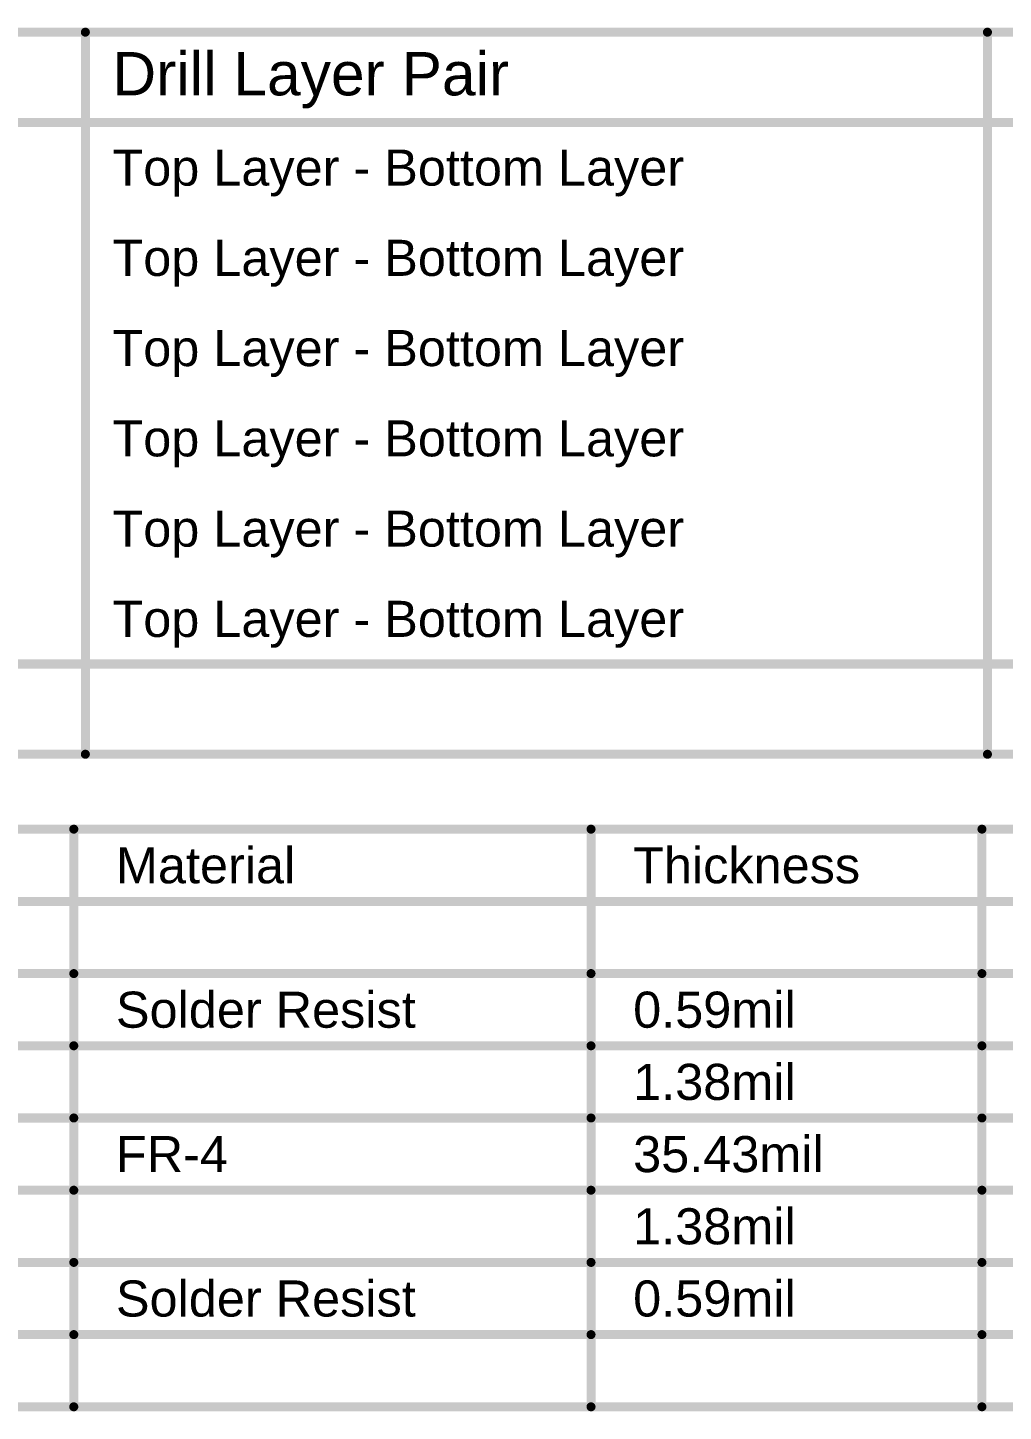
# Model space of a CAD drawing. Header units: inches. Extents: x -0.8 to 12, y -0.1 to 3.7.
# Drawn here: x 2.615 to 4.237, y 1.359 to 3.659 of the extents above; entities that cross this region are included whole.
import ezdxf

# ---------------------------------------------------------------- set-up
doc = ezdxf.new("R2010")
doc.units = ezdxf.units.IN
doc.header["$MEASUREMENT"] = 0
doc.layers.add('Drill Drawing', color=1, linetype='Continuous')
doc.layers.add('Fabrication', color=76, linetype='Continuous')
doc.styles.add('Arial', font='', dxfattribs={"height": 0.2})
doc.styles.get('Arial').set_extended_font_data('Arial')

msp = doc.modelspace()

# ---------------------------------------------------------------- linework, layer by layer
at = {"layer": 'Drill Drawing'}
for points in [[(-0.8195, 3.6515, 0.015, 0.015, 0), (11.9849, 3.6515, 0.015, 0.015, 0)], [(2.7106, 2.4515, 0.015, 0.015, 0), (2.7106, 3.6515, 0.015, 0.015, 0)], [(4.2101, 2.4515, 0.015, 0.015, 0), (4.2101, 3.6515, 0.015, 0.015, 0)], [(-0.8195, 3.5015, 0.015, 0.015, 0), (11.9849, 3.5015, 0.015, 0.015, 0)], [(-0.8195, 2.6015, 0.015, 0.015, 0), (11.9849, 2.6015, 0.015, 0.015, 0)], [(-0.8195, 2.4515, 0.015, 0.015, 0), (11.9849, 2.4515, 0.015, 0.015, 0)]]:
    msp.add_lwpolyline(points, format="xyseb", dxfattribs=at)
for points in [[(2.7068, 3.6515, 0.0075, 0.0075, 1), (2.7143, 3.6515, 0.0075, 0.0075, 1)], [(4.2064, 3.6515, 0.0075, 0.0075, 1), (4.2139, 3.6515, 0.0075, 0.0075, 1)], [(2.7068, 2.4515, 0.0075, 0.0075, 1), (2.7143, 2.4515, 0.0075, 0.0075, 1)], [(4.2064, 2.4515, 0.0075, 0.0075, 1), (4.2139, 2.4515, 0.0075, 0.0075, 1)]]:
    msp.add_lwpolyline(points, format="xyseb", close=True, dxfattribs=at)
at = {"layer": 'Fabrication'}
for points in [[(1.3517, 2.327, 0.015, 0.015, 0), (5.8905, 2.327, 0.015, 0.015, 0)], [(2.6914, 1.367, 0.015, 0.015, 0), (2.6914, 2.327, 0.015, 0.015, 0)], [(3.5512, 1.367, 0.015, 0.015, 0), (3.5512, 2.327, 0.015, 0.015, 0)], [(4.201, 1.367, 0.015, 0.015, 0), (4.201, 2.327, 0.015, 0.015, 0)], [(1.3517, 2.207, 0.015, 0.015, 0), (5.8905, 2.207, 0.015, 0.015, 0)], [(1.7617, 2.087, 0.015, 0.015, 0), (2.6914, 2.087, 0.015, 0.015, 0)], [(2.6914, 2.087, 0.015, 0.015, 0), (3.5512, 2.087, 0.015, 0.015, 0)], [(3.5512, 2.087, 0.015, 0.015, 0), (4.201, 2.087, 0.015, 0.015, 0)], [(4.201, 2.087, 0.015, 0.015, 0), (4.7709, 2.087, 0.015, 0.015, 0)], [(1.7617, 1.967, 0.015, 0.015, 0), (2.6914, 1.967, 0.015, 0.015, 0)], [(2.6914, 1.967, 0.015, 0.015, 0), (3.5512, 1.967, 0.015, 0.015, 0)], [(3.5512, 1.967, 0.015, 0.015, 0), (4.201, 1.967, 0.015, 0.015, 0)], [(4.201, 1.967, 0.015, 0.015, 0), (4.7709, 1.967, 0.015, 0.015, 0)], [(1.7617, 1.847, 0.015, 0.015, 0), (2.6914, 1.847, 0.015, 0.015, 0)], [(2.6914, 1.847, 0.015, 0.015, 0), (3.5512, 1.847, 0.015, 0.015, 0)], [(3.5512, 1.847, 0.015, 0.015, 0), (4.201, 1.847, 0.015, 0.015, 0)], [(4.201, 1.847, 0.015, 0.015, 0), (4.7709, 1.847, 0.015, 0.015, 0)], [(1.7617, 1.727, 0.015, 0.015, 0), (2.6914, 1.727, 0.015, 0.015, 0)], [(2.6914, 1.727, 0.015, 0.015, 0), (3.5512, 1.727, 0.015, 0.015, 0)], [(3.5512, 1.727, 0.015, 0.015, 0), (4.201, 1.727, 0.015, 0.015, 0)], [(4.201, 1.727, 0.015, 0.015, 0), (4.7709, 1.727, 0.015, 0.015, 0)], [(1.7617, 1.607, 0.015, 0.015, 0), (2.6914, 1.607, 0.015, 0.015, 0)], [(2.6914, 1.607, 0.015, 0.015, 0), (3.5512, 1.607, 0.015, 0.015, 0)], [(3.5512, 1.607, 0.015, 0.015, 0), (4.201, 1.607, 0.015, 0.015, 0)], [(4.201, 1.607, 0.015, 0.015, 0), (4.7709, 1.607, 0.015, 0.015, 0)], [(1.7617, 1.487, 0.015, 0.015, 0), (2.6914, 1.487, 0.015, 0.015, 0)], [(2.6914, 1.487, 0.015, 0.015, 0), (3.5512, 1.487, 0.015, 0.015, 0)], [(3.5512, 1.487, 0.015, 0.015, 0), (4.201, 1.487, 0.015, 0.015, 0)], [(4.201, 1.487, 0.015, 0.015, 0), (4.7709, 1.487, 0.015, 0.015, 0)], [(1.7617, 1.367, 0.015, 0.015, 0), (2.6914, 1.367, 0.015, 0.015, 0)], [(2.6914, 1.367, 0.015, 0.015, 0), (3.5512, 1.367, 0.015, 0.015, 0)], [(3.5512, 1.367, 0.015, 0.015, 0), (4.201, 1.367, 0.015, 0.015, 0)], [(4.201, 1.367, 0.015, 0.015, 0), (4.7709, 1.367, 0.015, 0.015, 0)]]:
    msp.add_lwpolyline(points, format="xyseb", dxfattribs=at)
for points in [[(2.6876, 2.327, 0.0075, 0.0075, 1), (2.6951, 2.327, 0.0075, 0.0075, 1)], [(3.5474, 2.327, 0.0075, 0.0075, 1), (3.5549, 2.327, 0.0075, 0.0075, 1)], [(4.1973, 2.327, 0.0075, 0.0075, 1), (4.2047, 2.327, 0.0075, 0.0075, 1)], [(2.6876, 2.087, 0.0075, 0.0075, 1), (2.6951, 2.087, 0.0075, 0.0075, 1)], [(2.6876, 2.087, 0.0075, 0.0075, 1), (2.6951, 2.087, 0.0075, 0.0075, 1)], [(3.5474, 2.087, 0.0075, 0.0075, 1), (3.5549, 2.087, 0.0075, 0.0075, 1)], [(3.5474, 2.087, 0.0075, 0.0075, 1), (3.5549, 2.087, 0.0075, 0.0075, 1)], [(4.1973, 2.087, 0.0075, 0.0075, 1), (4.2047, 2.087, 0.0075, 0.0075, 1)], [(4.1973, 2.087, 0.0075, 0.0075, 1), (4.2047, 2.087, 0.0075, 0.0075, 1)], [(2.6876, 1.967, 0.0075, 0.0075, 1), (2.6951, 1.967, 0.0075, 0.0075, 1)], [(2.6876, 1.967, 0.0075, 0.0075, 1), (2.6951, 1.967, 0.0075, 0.0075, 1)], [(3.5474, 1.967, 0.0075, 0.0075, 1), (3.5549, 1.967, 0.0075, 0.0075, 1)], [(3.5474, 1.967, 0.0075, 0.0075, 1), (3.5549, 1.967, 0.0075, 0.0075, 1)], [(4.1973, 1.967, 0.0075, 0.0075, 1), (4.2047, 1.967, 0.0075, 0.0075, 1)], [(4.1973, 1.967, 0.0075, 0.0075, 1), (4.2047, 1.967, 0.0075, 0.0075, 1)], [(2.6876, 1.847, 0.0075, 0.0075, 1), (2.6951, 1.847, 0.0075, 0.0075, 1)], [(2.6876, 1.847, 0.0075, 0.0075, 1), (2.6951, 1.847, 0.0075, 0.0075, 1)], [(3.5474, 1.847, 0.0075, 0.0075, 1), (3.5549, 1.847, 0.0075, 0.0075, 1)], [(3.5474, 1.847, 0.0075, 0.0075, 1), (3.5549, 1.847, 0.0075, 0.0075, 1)], [(4.1973, 1.847, 0.0075, 0.0075, 1), (4.2047, 1.847, 0.0075, 0.0075, 1)], [(4.1973, 1.847, 0.0075, 0.0075, 1), (4.2047, 1.847, 0.0075, 0.0075, 1)], [(2.6876, 1.727, 0.0075, 0.0075, 1), (2.6951, 1.727, 0.0075, 0.0075, 1)], [(2.6876, 1.727, 0.0075, 0.0075, 1), (2.6951, 1.727, 0.0075, 0.0075, 1)], [(3.5474, 1.727, 0.0075, 0.0075, 1), (3.5549, 1.727, 0.0075, 0.0075, 1)], [(3.5474, 1.727, 0.0075, 0.0075, 1), (3.5549, 1.727, 0.0075, 0.0075, 1)], [(4.1973, 1.727, 0.0075, 0.0075, 1), (4.2047, 1.727, 0.0075, 0.0075, 1)], [(4.1973, 1.727, 0.0075, 0.0075, 1), (4.2047, 1.727, 0.0075, 0.0075, 1)], [(2.6876, 1.607, 0.0075, 0.0075, 1), (2.6951, 1.607, 0.0075, 0.0075, 1)], [(2.6876, 1.607, 0.0075, 0.0075, 1), (2.6951, 1.607, 0.0075, 0.0075, 1)], [(3.5474, 1.607, 0.0075, 0.0075, 1), (3.5549, 1.607, 0.0075, 0.0075, 1)], [(3.5474, 1.607, 0.0075, 0.0075, 1), (3.5549, 1.607, 0.0075, 0.0075, 1)], [(4.1973, 1.607, 0.0075, 0.0075, 1), (4.2047, 1.607, 0.0075, 0.0075, 1)], [(4.1973, 1.607, 0.0075, 0.0075, 1), (4.2047, 1.607, 0.0075, 0.0075, 1)], [(2.6876, 1.487, 0.0075, 0.0075, 1), (2.6951, 1.487, 0.0075, 0.0075, 1)], [(2.6876, 1.487, 0.0075, 0.0075, 1), (2.6951, 1.487, 0.0075, 0.0075, 1)], [(3.5474, 1.487, 0.0075, 0.0075, 1), (3.5549, 1.487, 0.0075, 0.0075, 1)], [(3.5474, 1.487, 0.0075, 0.0075, 1), (3.5549, 1.487, 0.0075, 0.0075, 1)], [(4.1973, 1.487, 0.0075, 0.0075, 1), (4.2047, 1.487, 0.0075, 0.0075, 1)], [(4.1973, 1.487, 0.0075, 0.0075, 1), (4.2047, 1.487, 0.0075, 0.0075, 1)], [(2.6876, 1.367, 0.0075, 0.0075, 1), (2.6951, 1.367, 0.0075, 0.0075, 1)], [(2.6876, 1.367, 0.0075, 0.0075, 1), (2.6951, 1.367, 0.0075, 0.0075, 1)], [(2.6876, 1.367, 0.0075, 0.0075, 1), (2.6951, 1.367, 0.0075, 0.0075, 1)], [(3.5474, 1.367, 0.0075, 0.0075, 1), (3.5549, 1.367, 0.0075, 0.0075, 1)], [(3.5474, 1.367, 0.0075, 0.0075, 1), (3.5549, 1.367, 0.0075, 0.0075, 1)], [(3.5474, 1.367, 0.0075, 0.0075, 1), (3.5549, 1.367, 0.0075, 0.0075, 1)], [(4.1973, 1.367, 0.0075, 0.0075, 1), (4.2047, 1.367, 0.0075, 0.0075, 1)], [(4.1973, 1.367, 0.0075, 0.0075, 1), (4.2047, 1.367, 0.0075, 0.0075, 1)], [(4.1973, 1.367, 0.0075, 0.0075, 1), (4.2047, 1.367, 0.0075, 0.0075, 1)]]:
    msp.add_lwpolyline(points, format="xyseb", close=True, dxfattribs=at)

# ---------------------------------------------------------------- texts
at = {"layer": 'Drill Drawing', "style": 'Arial'}
for s, height, p in [('Drill Layer Pair', 0.072, (2.7556, 3.5465)), ('Top Layer - Bottom Layer', 0.06, (2.7556, 3.3965)), ('Top Layer - Bottom Layer', 0.06, (2.7556, 3.2465)), ('Top Layer - Bottom Layer', 0.06, (2.7556, 3.0965)), ('Top Layer - Bottom Layer', 0.06, (2.7556, 2.9465)), ('Top Layer - Bottom Layer', 0.06, (2.7556, 2.7965)), ('Top Layer - Bottom Layer', 0.06, (2.7556, 2.6465))]:
    msp.add_text(s, height=height, dxfattribs=at).set_placement(p)
at = {"layer": 'Fabrication', "style": 'Arial'}
for s, p in [('Material', (2.7614, 2.237)), ('Thickness', (3.6212, 2.237)), ('Solder Resist', (2.7614, 1.997)), ('0.59mil', (3.6212, 1.997)), ('1.38mil', (3.6212, 1.877)), ('FR-4', (2.7614, 1.757)), ('35.43mil', (3.6212, 1.757)), ('1.38mil', (3.6212, 1.637)), ('Solder Resist', (2.7614, 1.517)), ('0.59mil', (3.6212, 1.517))]:
    msp.add_text(s, height=0.06, dxfattribs=at).set_placement(p)

doc.saveas('drawing.dxf')
